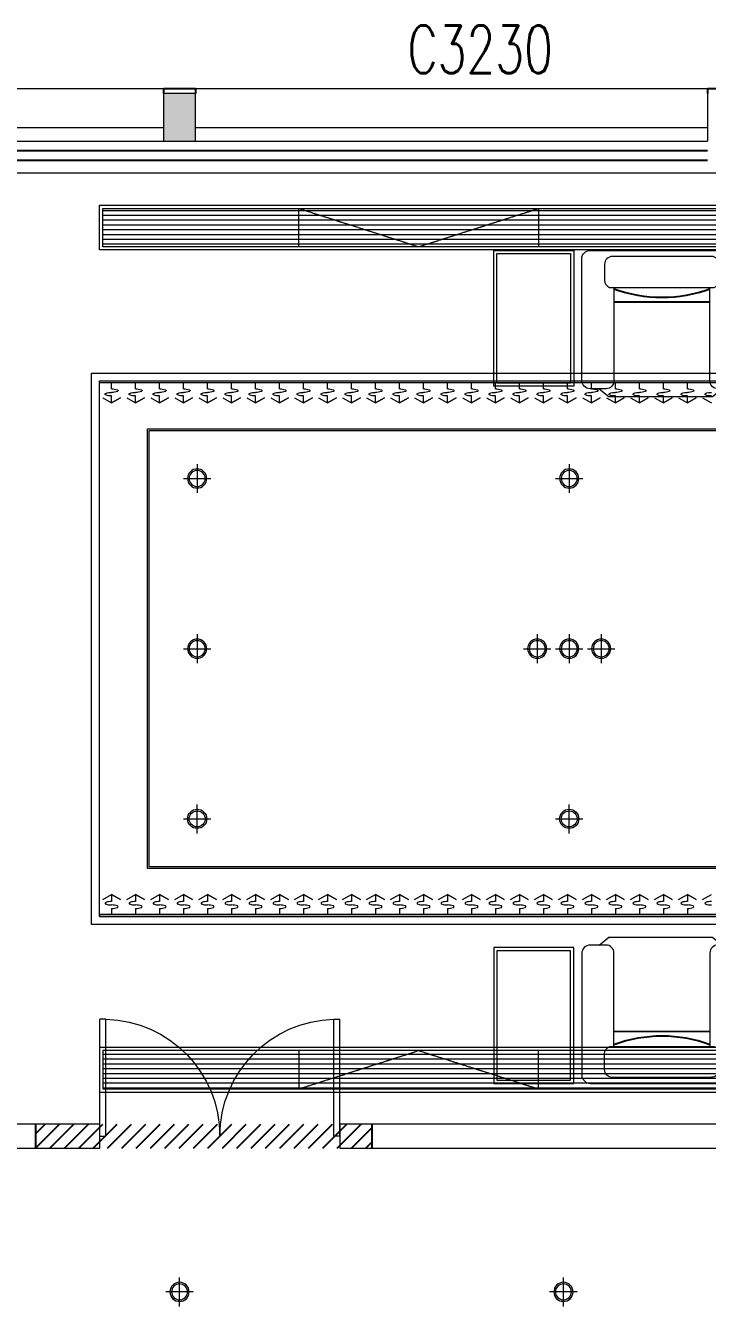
# Model space of a CAD drawing. Header units: millimetres. Extents: x 33621 to 401573, y -91663 to 133135.
# Drawn here: x 91734 to 95997, y -50301 to -42287 of the extents above; entities that cross this region are included whole.
import ezdxf

# ---------------------------------------------------------------- set-up
doc = ezdxf.new("R2010")
doc.units = ezdxf.units.MM
doc.header["$LTSCALE"] = 10
for name, pattern in [('DASH', [0.35, 0.25, -0.1]), ('DASHDOT2', [0.5, 0.25, -0.125, 0, -0.125]), ('DOTE', [2.42, 2, -0.2, 0.02, -0.2])]:
    doc.linetypes.add(name, pattern=pattern)
doc.layers.get('0').update_dxf_attribs({"color": 253})
for name, color, linetype in [('3', 253, 'Continuous'), ('FF-FURN', 253, 'Continuous'), ('HATCH【填充】', 253, 'Continuous'), ('SURFACE', 253, 'Continuous'), ('WINDOW_TEXT', 253, 'Continuous')]:
    doc.layers.add(name, color=color, linetype=linetype)
for name, color, linetype, lineweight in [('FF-FURN【成品家私】', 253, 'Continuous', 0), ('PUB_HATCH', 253, 'Continuous', 0), ('RC-FCU【空调设备】', 253, 'Continuous', 0), ('RC-FIN【天花轮廓线】', 253, 'Continuous', 0), ('RC-LIGHT【天花灯具】', 253, 'Continuous', 0), ('RC-LIGHT【灯带】', 253, 'DASHDOT2', 0), ('RC-STR【天花细线】', 253, 'Continuous', 0), ('WALL', 253, 'Continuous', 0), ('Wall【墙体】', 253, 'Continuous', 0), ('WINDOW', 253, 'Continuous', 0)]:
    doc.layers.add(name, color=color, linetype=linetype, lineweight=lineweight)
doc.styles.add('_TCH_WINDOW', font='SIMPLEX', dxfattribs={"bigfont": 'GBCBIG'})
doc.styles.add('XZC', font='SIMPLEX.SHX', dxfattribs={"width": 0.7, "bigfont": 'hztxt.shx'})
doc.linetypes.add('LED_LINE', pattern='A,12.7,-5.08,["LED",XZC,S=2.54,R=0,X=-2.54,Y=-1.27],-6.35', length=24.13)
pattern_1 = [(360, (-5833317.93, -1241372.92), (7e-15, 30), [])]

# ---------------------------------------------------------------- blocks, each defined once
blk = doc.blocks.new('$WINLIB2D$00000004')
for p, q in [((-0.5, 0.5), (0.5, 0.5)), ((-0.5, 0.5), (-0.5, -0.5)), ((0.5, -0.5), (0.5, 0.5)), ((-0.5, 0.2406), (0.5, 0.2406)), ((-0.5, -0.5), (0.5, -0.5))]:
    blk.add_line(p, q)
blk = doc.blocks.new('$DorLib2D$00000002')
for p, q in [((-0.5, 0), (-0.5, 0.4875)), ((-0.475, 0.4875), (-0.5, 0.4875)), ((-0.475, 0), (-0.475, 0.4875)), ((0.475, 0), (0.475, 0.4875)), ((0.475, 0.4875), (0.5, 0.4875)), ((0.5, 0), (0.5, 0.4875)), ((-0.5, 0), (-0.475, 0)), ((0.5, 0), (0.475, 0))]:
    blk.add_line(p, q)
at = {"lineweight": 13}
for centre, start, end in [((-0.4875, 0), 0, 88.5307), ((0.4875, 0), 91.4693, 180)]:
    blk.add_arc(centre, 0.4875, start, end, dxfattribs=at)
blk = doc.blocks.new('做成ACAD TuKuai0038')
at = {"linetype": 'Continuous'}
for points in [[(23.7, 302.6), (416.4, 559, 0.414214), (428, 614.4), (384.3, 681.3, 0.401507), (325.3, 693), (-186.5, 358.8, 0.379737), (-197, 301.7), (197, -301.7, 0.414214), (252.4, -313.3), (766.8, 22.5, 0.414214), (778.4, 77.9), (734.6, 144.9, 0.414214), (679.3, 156.5), (286.9, -99.8)], [(-99, 278.9), (-32.9, 322.1, -0.307682), (11.4, 321.3), (298.9, -118.2, -0.311698), (282, -159.7), (215.9, -202.9, -0.41398), (161.3, -191.4), (-110.4, 224.3, -0.414214), (-99, 278.9, -1.849117)]]:
    blk.add_lwpolyline(points, format="xyb", dxfattribs=at)
blk.add_lwpolyline([(409.5, 642.7), (468.1, 624.4), (752.9, 188.3), (746.1, 127.3)], dxfattribs=at)
at = {"layer": 'FF-FURN', "color": 57, "linetype": 'Continuous'}
blk.add_line((348.8, -59.3), (85.8, 343.1), dxfattribs=at)
blk.add_arc((-383.7, -250.9), 695.4, 12.94173, 53.39279, dxfattribs=at)
blk = doc.blocks.new('*U288')
for p, q in [((0, -12), (0, 0)), ((0, 0), (10500, 0)), ((10500, -12), (0, -12)), ((75, -49.3), (75, -12)), ((225, -49.3), (225, -12)), ((375, -49.3), (375, -12)), ((525, -49.3), (525, -12)), ((675, -49.3), (675, -12)), ((825, -49.3), (825, -12)), ((975, -49.3), (975, -12)), ((1125, -49.3), (1125, -12)), ((1275, -49.3), (1275, -12)), ((1425, -49.3), (1425, -12)), ((1575, -49.3), (1575, -12)), ((1725, -49.3), (1725, -12)), ((1875, -49.3), (1875, -12)), ((2025, -49.3), (2025, -12)), ((2175, -49.3), (2175, -12)), ((2325, -49.3), (2325, -12)), ((2475, -49.3), (2475, -12)), ((2625, -49.3), (2625, -12)), ((2775, -49.3), (2775, -12)), ((2925, -49.3), (2925, -12)), ((3075, -49.3), (3075, -12)), ((3225, -49.3), (3225, -12)), ((3375, -49.3), (3375, -12)), ((3525, -49.3), (3525, -12)), ((3675, -49.3), (3675, -12)), ((19.6, -104.5), (75, -136.2)), ((75, -136.2), (75, -93.2)), ((130.4, -104.5), (75, -136.2)), ((75, -136.2), (130.4, -104.5)), ((169.6, -104.5), (225, -136.2)), ((225, -136.2), (225, -93.2)), ((280.4, -104.5), (225, -136.2)), ((225, -136.2), (280.4, -104.5)), ((319.6, -104.5), (375, -136.2)), ((375, -136.2), (375, -93.2)), ((430.4, -104.5), (375, -136.2)), ((375, -136.2), (430.4, -104.5)), ((469.6, -104.5), (525, -136.2)), ((525, -136.2), (525, -93.2)), ((580.4, -104.5), (525, -136.2)), ((525, -136.2), (580.4, -104.5)), ((619.6, -104.5), (675, -136.2)), ((675, -136.2), (675, -93.2)), ((730.4, -104.5), (675, -136.2)), ((675, -136.2), (730.4, -104.5)), ((769.6, -104.5), (825, -136.2)), ((825, -136.2), (825, -93.2)), ((880.4, -104.5), (825, -136.2)), ((825, -136.2), (880.4, -104.5)), ((919.6, -104.5), (975, -136.2)), ((975, -136.2), (975, -93.2)), ((1030.4, -104.5), (975, -136.2)), ((975, -136.2), (1030.4, -104.5)), ((1069.6, -104.5), (1125, -136.2)), ((1125, -136.2), (1125, -93.2)), ((1180.4, -104.5), (1125, -136.2)), ((1125, -136.2), (1180.4, -104.5)), ((1219.6, -104.5), (1275, -136.2)), ((1275, -136.2), (1275, -93.2)), ((1330.4, -104.5), (1275, -136.2)), ((1275, -136.2), (1330.4, -104.5)), ((1369.6, -104.5), (1425, -136.2)), ((1425, -136.2), (1425, -93.2)), ((1480.4, -104.5), (1425, -136.2)), ((1425, -136.2), (1480.4, -104.5)), ((1519.6, -104.5), (1575, -136.2)), ((1575, -136.2), (1575, -93.2)), ((1630.4, -104.5), (1575, -136.2)), ((1575, -136.2), (1630.4, -104.5)), ((1669.6, -104.5), (1725, -136.2)), ((1725, -136.2), (1725, -93.2)), ((1780.4, -104.5), (1725, -136.2)), ((1725, -136.2), (1780.4, -104.5)), ((1819.6, -104.5), (1875, -136.2)), ((1875, -136.2), (1875, -93.2)), ((1930.4, -104.5), (1875, -136.2)), ((1875, -136.2), (1930.4, -104.5)), ((1969.6, -104.5), (2025, -136.2)), ((2025, -136.2), (2025, -93.2)), ((2080.4, -104.5), (2025, -136.2)), ((2025, -136.2), (2080.4, -104.5)), ((2119.6, -104.5), (2175, -136.2)), ((2175, -136.2), (2175, -93.2)), ((2230.4, -104.5), (2175, -136.2)), ((2175, -136.2), (2230.4, -104.5)), ((2269.6, -104.5), (2325, -136.2)), ((2325, -136.2), (2325, -93.2)), ((2380.4, -104.5), (2325, -136.2)), ((2325, -136.2), (2380.4, -104.5)), ((2419.6, -104.5), (2475, -136.2)), ((2475, -136.2), (2475, -93.2)), ((2530.4, -104.5), (2475, -136.2)), ((2475, -136.2), (2530.4, -104.5)), ((2569.6, -104.5), (2625, -136.2)), ((2625, -136.2), (2625, -93.2)), ((2680.4, -104.5), (2625, -136.2)), ((2625, -136.2), (2680.4, -104.5)), ((2719.6, -104.5), (2775, -136.2)), ((2775, -136.2), (2775, -93.2)), ((2830.4, -104.5), (2775, -136.2)), ((2775, -136.2), (2830.4, -104.5)), ((2869.6, -104.5), (2925, -136.2)), ((2925, -136.2), (2925, -93.2)), ((2980.4, -104.5), (2925, -136.2)), ((2925, -136.2), (2980.4, -104.5)), ((3019.6, -104.5), (3075, -136.2)), ((3075, -136.2), (3075, -93.2)), ((3130.4, -104.5), (3075, -136.2)), ((3075, -136.2), (3130.4, -104.5)), ((3169.6, -104.5), (3225, -136.2)), ((3225, -136.2), (3225, -93.2)), ((3280.4, -104.5), (3225, -136.2)), ((3225, -136.2), (3280.4, -104.5)), ((3319.6, -104.5), (3375, -136.2)), ((3375, -136.2), (3375, -93.2)), ((3430.4, -104.5), (3375, -136.2)), ((3375, -136.2), (3430.4, -104.5)), ((3469.6, -104.5), (3525, -136.2)), ((3525, -136.2), (3525, -93.2)), ((3580.4, -104.5), (3525, -136.2)), ((3525, -136.2), (3580.4, -104.5)), ((3619.6, -104.5), (3675, -136.2)), ((3675, -136.2), (3675, -93.2)), ((3730.4, -104.5), (3675, -136.2)), ((3675, -136.2), (3730.4, -104.5)), ((3769.6, -104.5), (3825, -136.2))]:
    blk.add_line(p, q)
at = {"extrusion": (0, 0, -1)}
for centre, major_axis, start_param, end_param in [((40, -82.2), (3.69, -3.69), 1.137309, 3.57508), ((72.5, -170.8), (-70.4, -70.4), 2.004284, 2.381239), ((77.5, -148.9), (-70.4, -70.4), 2.33115, 2.708105), ((77.5, 28.3), (70.4, -70.4), 0.433488, 0.810442), ((110, -60.3), (3.69, -3.69), 4.278901, 6.716673), ((190, -82.2), (3.69, -3.69), 1.137309, 3.57508), ((222.5, -170.8), (-70.4, -70.4), 2.004284, 2.381239), ((227.5, -148.9), (-70.4, -70.4), 2.33115, 2.708105), ((227.5, 28.3), (70.4, -70.4), 0.433488, 0.810442), ((260, -60.3), (3.69, -3.69), 4.278901, 6.716673), ((340, -82.2), (3.69, -3.69), 1.137309, 3.57508), ((372.5, -170.8), (-70.4, -70.4), 2.004284, 2.381239), ((377.5, -148.9), (-70.4, -70.4), 2.33115, 2.708105), ((377.5, 28.3), (70.4, -70.4), 0.433488, 0.810442), ((410, -60.3), (3.69, -3.69), 4.278901, 6.716673), ((490, -82.2), (3.69, -3.69), 1.137309, 3.57508), ((522.5, -170.8), (-70.4, -70.4), 2.004284, 2.381239), ((527.5, -148.9), (-70.4, -70.4), 2.33115, 2.708105), ((527.5, 28.3), (70.4, -70.4), 0.433488, 0.810442), ((560, -60.3), (3.69, -3.69), 4.278901, 6.716673), ((640, -82.2), (3.69, -3.69), 1.137309, 3.57508), ((672.5, -170.8), (-70.4, -70.4), 2.004284, 2.381239), ((677.5, -148.9), (-70.4, -70.4), 2.33115, 2.708105), ((677.5, 28.3), (70.4, -70.4), 0.433488, 0.810442), ((710, -60.3), (3.69, -3.69), 4.278901, 6.716673), ((790, -82.2), (3.69, -3.69), 1.137309, 3.57508), ((822.5, -170.8), (-70.4, -70.4), 2.004284, 2.381239), ((827.5, -148.9), (-70.4, -70.4), 2.33115, 2.708105), ((827.5, 28.3), (70.4, -70.4), 0.433488, 0.810442), ((860, -60.3), (3.69, -3.69), 4.278901, 6.716673), ((940, -82.2), (3.69, -3.69), 1.137309, 3.57508), ((972.5, -170.8), (-70.4, -70.4), 2.004284, 2.381239), ((977.5, -148.9), (-70.4, -70.4), 2.33115, 2.708105), ((977.5, 28.3), (70.4, -70.4), 0.433488, 0.810442), ((1010, -60.3), (3.69, -3.69), 4.278901, 6.716673), ((1090, -82.2), (3.69, -3.69), 1.137309, 3.57508), ((1122.5, -170.8), (-70.4, -70.4), 2.004284, 2.381239), ((1127.5, -148.9), (-70.4, -70.4), 2.33115, 2.708105), ((1127.5, 28.3), (70.4, -70.4), 0.433488, 0.810442), ((1160, -60.3), (3.69, -3.69), 4.278901, 6.716673), ((1240, -82.2), (3.69, -3.69), 1.137309, 3.57508), ((1272.5, -170.8), (-70.4, -70.4), 2.004284, 2.381239), ((1277.5, -148.9), (-70.4, -70.4), 2.33115, 2.708105), ((1277.5, 28.3), (70.4, -70.4), 0.433488, 0.810442), ((1310, -60.3), (3.69, -3.69), 4.278901, 6.716673), ((1390, -82.2), (3.69, -3.69), 1.137309, 3.57508), ((1422.5, -170.8), (-70.4, -70.4), 2.004284, 2.381239), ((1427.5, -148.9), (-70.4, -70.4), 2.33115, 2.708105), ((1427.5, 28.3), (70.4, -70.4), 0.433488, 0.810442), ((1460, -60.3), (3.69, -3.69), 4.278901, 6.716673), ((1540, -82.2), (3.69, -3.69), 1.137309, 3.57508), ((1572.5, -170.8), (-70.4, -70.4), 2.004284, 2.381239), ((1577.5, -148.9), (-70.4, -70.4), 2.33115, 2.708105), ((1577.5, 28.3), (70.4, -70.4), 0.433488, 0.810442), ((1610, -60.3), (3.69, -3.69), 4.278901, 6.716673), ((1690, -82.2), (3.69, -3.69), 1.137309, 3.57508), ((1722.5, -170.8), (-70.4, -70.4), 2.004284, 2.381239), ((1727.5, -148.9), (-70.4, -70.4), 2.33115, 2.708105), ((1727.5, 28.3), (70.4, -70.4), 0.433488, 0.810442), ((1760, -60.3), (3.69, -3.69), 4.278901, 6.716673), ((1840, -82.2), (3.69, -3.69), 1.137309, 3.57508), ((1872.5, -170.8), (-70.4, -70.4), 2.004284, 2.381239), ((1877.5, -148.9), (-70.4, -70.4), 2.33115, 2.708105), ((1877.5, 28.3), (70.4, -70.4), 0.433488, 0.810442), ((1910, -60.3), (3.69, -3.69), 4.278901, 6.716673), ((1990, -82.2), (3.69, -3.69), 1.137309, 3.57508), ((2022.5, -170.8), (-70.4, -70.4), 2.004284, 2.381239), ((2027.5, -148.9), (-70.4, -70.4), 2.33115, 2.708105), ((2027.5, 28.3), (70.4, -70.4), 0.433488, 0.810442), ((2060, -60.3), (3.69, -3.69), 4.278901, 6.716673), ((2140, -82.2), (3.69, -3.69), 1.137309, 3.57508), ((2172.5, -170.8), (-70.4, -70.4), 2.004284, 2.381239), ((2177.5, -148.9), (-70.4, -70.4), 2.33115, 2.708105), ((2177.5, 28.3), (70.4, -70.4), 0.433488, 0.810442), ((2210, -60.3), (3.69, -3.69), 4.278901, 6.716673), ((2290, -82.2), (3.69, -3.69), 1.137309, 3.57508), ((2322.5, -170.8), (-70.4, -70.4), 2.004284, 2.381239), ((2327.5, -148.9), (-70.4, -70.4), 2.33115, 2.708105), ((2327.5, 28.3), (70.4, -70.4), 0.433488, 0.810442), ((2360, -60.3), (3.69, -3.69), 4.278901, 6.716673), ((2440, -82.2), (3.69, -3.69), 1.137309, 3.57508), ((2472.5, -170.8), (-70.4, -70.4), 2.004284, 2.381239), ((2477.5, -148.9), (-70.4, -70.4), 2.33115, 2.708105), ((2477.5, 28.3), (70.4, -70.4), 0.433488, 0.810442), ((2510, -60.3), (3.69, -3.69), 4.278901, 6.716673), ((2590, -82.2), (3.69, -3.69), 1.137309, 3.57508), ((2622.5, -170.8), (-70.4, -70.4), 2.004284, 2.381239), ((2627.5, -148.9), (-70.4, -70.4), 2.33115, 2.708105), ((2627.5, 28.3), (70.4, -70.4), 0.433488, 0.810442), ((2660, -60.3), (3.69, -3.69), 4.278901, 6.716673), ((2740, -82.2), (3.69, -3.69), 1.137309, 3.57508), ((2772.5, -170.8), (-70.4, -70.4), 2.004284, 2.381239), ((2777.5, -148.9), (-70.4, -70.4), 2.33115, 2.708105), ((2777.5, 28.3), (70.4, -70.4), 0.433488, 0.810442), ((2810, -60.3), (3.69, -3.69), 4.278901, 6.716673), ((2890, -82.2), (3.69, -3.69), 1.137309, 3.57508), ((2922.5, -170.8), (-70.4, -70.4), 2.004284, 2.381239), ((2927.5, -148.9), (-70.4, -70.4), 2.33115, 2.708105), ((2927.5, 28.3), (70.4, -70.4), 0.433488, 0.810442), ((2960, -60.3), (3.69, -3.69), 4.278901, 6.716673), ((3040, -82.2), (3.69, -3.69), 1.137309, 3.57508), ((3072.5, -170.8), (-70.4, -70.4), 2.004284, 2.381239), ((3077.5, -148.9), (-70.4, -70.4), 2.33115, 2.708105), ((3077.5, 28.3), (70.4, -70.4), 0.433488, 0.810442), ((3110, -60.3), (3.69, -3.69), 4.278901, 6.716673), ((3190, -82.2), (3.69, -3.69), 1.137309, 3.57508), ((3222.5, -170.8), (-70.4, -70.4), 2.004284, 2.381239), ((3227.5, -148.9), (-70.4, -70.4), 2.33115, 2.708105), ((3227.5, 28.3), (70.4, -70.4), 0.433488, 0.810442), ((3260, -60.3), (3.69, -3.69), 4.278901, 6.716673), ((3340, -82.2), (3.69, -3.69), 1.137309, 3.57508), ((3372.5, -170.8), (-70.4, -70.4), 2.004284, 2.381239), ((3377.5, -148.9), (-70.4, -70.4), 2.33115, 2.708105), ((3377.5, 28.3), (70.4, -70.4), 0.433488, 0.810442), ((3410, -60.3), (3.69, -3.69), 4.278901, 6.716673), ((3490, -82.2), (3.69, -3.69), 1.137309, 3.57508), ((3522.5, -170.8), (-70.4, -70.4), 2.004284, 2.381239), ((3527.5, -148.9), (-70.4, -70.4), 2.33115, 2.708105), ((3527.5, 28.3), (70.4, -70.4), 0.433488, 0.810442), ((3560, -60.3), (3.69, -3.69), 4.278901, 6.716673), ((3640, -82.2), (3.69, -3.69), 1.137309, 3.57508), ((3672.5, -170.8), (-70.4, -70.4), 2.004284, 2.381239), ((3677.5, -148.9), (-70.4, -70.4), 2.33115, 2.708105), ((3677.5, 28.3), (70.4, -70.4), 0.433488, 0.810442), ((3710, -60.3), (3.69, -3.69), 4.278901, 6.716673), ((3790, -82.2), (3.69, -3.69), 1.137309, 3.57508), ((3822.5, -170.8), (-70.4, -70.4), 2.004284, 2.381239), ((72.5, 6.4), (70.4, -70.4), 0.760354, 1.137309), ((222.5, 6.4), (70.4, -70.4), 0.760354, 1.137309), ((372.5, 6.4), (70.4, -70.4), 0.760354, 1.137309), ((522.5, 6.4), (70.4, -70.4), 0.760354, 1.137309), ((672.5, 6.4), (70.4, -70.4), 0.760354, 1.137309), ((822.5, 6.4), (70.4, -70.4), 0.760354, 1.137309), ((972.5, 6.4), (70.4, -70.4), 0.760354, 1.137309), ((1122.5, 6.4), (70.4, -70.4), 0.760354, 1.137309), ((1272.5, 6.4), (70.4, -70.4), 0.760354, 1.137309), ((1422.5, 6.4), (70.4, -70.4), 0.760354, 1.137309), ((1572.5, 6.4), (70.4, -70.4), 0.760354, 1.137309), ((1722.5, 6.4), (70.4, -70.4), 0.760354, 1.137309), ((1872.5, 6.4), (70.4, -70.4), 0.760354, 1.137309), ((2022.5, 6.4), (70.4, -70.4), 0.760354, 1.137309), ((2172.5, 6.4), (70.4, -70.4), 0.760354, 1.137309), ((2322.5, 6.4), (70.4, -70.4), 0.760354, 1.137309), ((2472.5, 6.4), (70.4, -70.4), 0.760354, 1.137309), ((2622.5, 6.4), (70.4, -70.4), 0.760354, 1.137309), ((2772.5, 6.4), (70.4, -70.4), 0.760354, 1.137309), ((2922.5, 6.4), (70.4, -70.4), 0.760354, 1.137309), ((3072.5, 6.4), (70.4, -70.4), 0.760354, 1.137309), ((3222.5, 6.4), (70.4, -70.4), 0.760354, 1.137309), ((3372.5, 6.4), (70.4, -70.4), 0.760354, 1.137309), ((3522.5, 6.4), (70.4, -70.4), 0.760354, 1.137309), ((3672.5, 6.4), (70.4, -70.4), 0.760354, 1.137309), ((3822.5, 6.4), (70.4, -70.4), 0.760354, 1.137309)]:
    blk.add_ellipse(centre, major_axis=major_axis, ratio=1, start_param=start_param, end_param=end_param, dxfattribs=at)
blk = doc.blocks.new('圆形筒灯')
at = {"color": 251, "linetype": 'DOTE', "ltscale": 43.504693}
blk.add_line((0, 90.6), (0, -90.6), dxfattribs=at)
at = {"color": 251, "linetype": 'DOTE', "ltscale": 41.297046}
blk.add_line((86, 0), (-86, 0), dxfattribs=at)
blk.add_ellipse((0, 0), major_axis=(-42.4, 42.4), ratio=1, start_param=2.355868237233172, end_param=8.639053544412757)
at = {"color": 251}
blk.add_ellipse((0, 0), major_axis=(35.4, 35.4), ratio=1, start_param=5.49871431692557, end_param=11.78189962410516, dxfattribs=at)
blk = doc.blocks.new('*U287')
for p, q in [((0, -12), (0, 0)), ((0, 0), (10500, 0)), ((10500, -12), (0, -12)), ((75, -49.3), (75, -12)), ((225, -49.3), (225, -12)), ((375, -49.3), (375, -12)), ((525, -49.3), (525, -12)), ((675, -49.3), (675, -12)), ((825, -49.3), (825, -12)), ((975, -49.3), (975, -12)), ((1125, -49.3), (1125, -12)), ((1275, -49.3), (1275, -12)), ((1425, -49.3), (1425, -12)), ((1575, -49.3), (1575, -12)), ((1725, -49.3), (1725, -12)), ((1875, -49.3), (1875, -12)), ((2025, -49.3), (2025, -12)), ((2175, -49.3), (2175, -12)), ((2325, -49.3), (2325, -12)), ((2475, -49.3), (2475, -12)), ((2625, -49.3), (2625, -12)), ((2775, -49.3), (2775, -12)), ((2925, -49.3), (2925, -12)), ((3075, -49.3), (3075, -12)), ((3225, -49.3), (3225, -12)), ((3375, -49.3), (3375, -12)), ((3525, -49.3), (3525, -12)), ((3675, -49.3), (3675, -12)), ((19.6, -104.5), (75, -136.2)), ((75, -136.2), (75, -93.2)), ((130.4, -104.5), (75, -136.2)), ((75, -136.2), (130.4, -104.5)), ((169.6, -104.5), (225, -136.2)), ((225, -136.2), (225, -93.2)), ((280.4, -104.5), (225, -136.2)), ((225, -136.2), (280.4, -104.5)), ((319.6, -104.5), (375, -136.2)), ((375, -136.2), (375, -93.2)), ((430.4, -104.5), (375, -136.2)), ((375, -136.2), (430.4, -104.5)), ((469.6, -104.5), (525, -136.2)), ((525, -136.2), (525, -93.2)), ((580.4, -104.5), (525, -136.2)), ((525, -136.2), (580.4, -104.5)), ((619.6, -104.5), (675, -136.2)), ((675, -136.2), (675, -93.2)), ((730.4, -104.5), (675, -136.2)), ((675, -136.2), (730.4, -104.5)), ((769.6, -104.5), (825, -136.2)), ((825, -136.2), (825, -93.2)), ((880.4, -104.5), (825, -136.2)), ((825, -136.2), (880.4, -104.5)), ((919.6, -104.5), (975, -136.2)), ((975, -136.2), (975, -93.2)), ((1030.4, -104.5), (975, -136.2)), ((975, -136.2), (1030.4, -104.5)), ((1069.6, -104.5), (1125, -136.2)), ((1125, -136.2), (1125, -93.2)), ((1180.4, -104.5), (1125, -136.2)), ((1125, -136.2), (1180.4, -104.5)), ((1219.6, -104.5), (1275, -136.2)), ((1275, -136.2), (1275, -93.2)), ((1330.4, -104.5), (1275, -136.2)), ((1275, -136.2), (1330.4, -104.5)), ((1369.6, -104.5), (1425, -136.2)), ((1425, -136.2), (1425, -93.2)), ((1480.4, -104.5), (1425, -136.2)), ((1425, -136.2), (1480.4, -104.5)), ((1519.6, -104.5), (1575, -136.2)), ((1575, -136.2), (1575, -93.2)), ((1630.4, -104.5), (1575, -136.2)), ((1575, -136.2), (1630.4, -104.5)), ((1669.6, -104.5), (1725, -136.2)), ((1725, -136.2), (1725, -93.2)), ((1780.4, -104.5), (1725, -136.2)), ((1725, -136.2), (1780.4, -104.5)), ((1819.6, -104.5), (1875, -136.2)), ((1875, -136.2), (1875, -93.2)), ((1930.4, -104.5), (1875, -136.2)), ((1875, -136.2), (1930.4, -104.5)), ((1969.6, -104.5), (2025, -136.2)), ((2025, -136.2), (2025, -93.2)), ((2080.4, -104.5), (2025, -136.2)), ((2025, -136.2), (2080.4, -104.5)), ((2119.6, -104.5), (2175, -136.2)), ((2175, -136.2), (2175, -93.2)), ((2230.4, -104.5), (2175, -136.2)), ((2175, -136.2), (2230.4, -104.5)), ((2269.6, -104.5), (2325, -136.2)), ((2325, -136.2), (2325, -93.2)), ((2380.4, -104.5), (2325, -136.2)), ((2325, -136.2), (2380.4, -104.5)), ((2419.6, -104.5), (2475, -136.2)), ((2475, -136.2), (2475, -93.2)), ((2530.4, -104.5), (2475, -136.2)), ((2475, -136.2), (2530.4, -104.5)), ((2569.6, -104.5), (2625, -136.2)), ((2625, -136.2), (2625, -93.2)), ((2680.4, -104.5), (2625, -136.2)), ((2625, -136.2), (2680.4, -104.5)), ((2719.6, -104.5), (2775, -136.2)), ((2775, -136.2), (2775, -93.2)), ((2830.4, -104.5), (2775, -136.2)), ((2775, -136.2), (2830.4, -104.5)), ((2869.6, -104.5), (2925, -136.2)), ((2925, -136.2), (2925, -93.2)), ((2980.4, -104.5), (2925, -136.2)), ((2925, -136.2), (2980.4, -104.5)), ((3019.6, -104.5), (3075, -136.2)), ((3075, -136.2), (3075, -93.2)), ((3130.4, -104.5), (3075, -136.2)), ((3075, -136.2), (3130.4, -104.5)), ((3169.6, -104.5), (3225, -136.2)), ((3225, -136.2), (3225, -93.2)), ((3280.4, -104.5), (3225, -136.2)), ((3225, -136.2), (3280.4, -104.5)), ((3319.6, -104.5), (3375, -136.2)), ((3375, -136.2), (3375, -93.2)), ((3430.4, -104.5), (3375, -136.2)), ((3375, -136.2), (3430.4, -104.5)), ((3469.6, -104.5), (3525, -136.2)), ((3525, -136.2), (3525, -93.2)), ((3580.4, -104.5), (3525, -136.2)), ((3525, -136.2), (3580.4, -104.5)), ((3619.6, -104.5), (3675, -136.2)), ((3675, -136.2), (3675, -93.2)), ((3730.4, -104.5), (3675, -136.2)), ((3675, -136.2), (3730.4, -104.5)), ((3769.6, -104.5), (3825, -136.2))]:
    blk.add_line(p, q)
at = {"extrusion": (0, 0, -1)}
for centre, major_axis, start_param, end_param in [((40, -82.2), (3.69, -3.69), 1.137309, 3.57508), ((72.5, -170.8), (-70.4, -70.4), 2.004284, 2.381239), ((77.5, -148.9), (-70.4, -70.4), 2.33115, 2.708105), ((77.5, 28.3), (70.4, -70.4), 0.433488, 0.810442), ((110, -60.3), (3.69, -3.69), 4.278901, 6.716673), ((190, -82.2), (3.69, -3.69), 1.137309, 3.57508), ((222.5, -170.8), (-70.4, -70.4), 2.004284, 2.381239), ((227.5, -148.9), (-70.4, -70.4), 2.33115, 2.708105), ((227.5, 28.3), (70.4, -70.4), 0.433488, 0.810442), ((260, -60.3), (3.69, -3.69), 4.278901, 6.716673), ((340, -82.2), (3.69, -3.69), 1.137309, 3.57508), ((372.5, -170.8), (-70.4, -70.4), 2.004284, 2.381239), ((377.5, -148.9), (-70.4, -70.4), 2.33115, 2.708105), ((377.5, 28.3), (70.4, -70.4), 0.433488, 0.810442), ((410, -60.3), (3.69, -3.69), 4.278901, 6.716673), ((490, -82.2), (3.69, -3.69), 1.137309, 3.57508), ((522.5, -170.8), (-70.4, -70.4), 2.004284, 2.381239), ((527.5, -148.9), (-70.4, -70.4), 2.33115, 2.708105), ((527.5, 28.3), (70.4, -70.4), 0.433488, 0.810442), ((560, -60.3), (3.69, -3.69), 4.278901, 6.716673), ((640, -82.2), (3.69, -3.69), 1.137309, 3.57508), ((672.5, -170.8), (-70.4, -70.4), 2.004284, 2.381239), ((677.5, -148.9), (-70.4, -70.4), 2.33115, 2.708105), ((677.5, 28.3), (70.4, -70.4), 0.433488, 0.810442), ((710, -60.3), (3.69, -3.69), 4.278901, 6.716673), ((790, -82.2), (3.69, -3.69), 1.137309, 3.57508), ((822.5, -170.8), (-70.4, -70.4), 2.004284, 2.381239), ((827.5, -148.9), (-70.4, -70.4), 2.33115, 2.708105), ((827.5, 28.3), (70.4, -70.4), 0.433488, 0.810442), ((860, -60.3), (3.69, -3.69), 4.278901, 6.716673), ((940, -82.2), (3.69, -3.69), 1.137309, 3.57508), ((972.5, -170.8), (-70.4, -70.4), 2.004284, 2.381239), ((977.5, -148.9), (-70.4, -70.4), 2.33115, 2.708105), ((977.5, 28.3), (70.4, -70.4), 0.433488, 0.810442), ((1010, -60.3), (3.69, -3.69), 4.278901, 6.716673), ((1090, -82.2), (3.69, -3.69), 1.137309, 3.57508), ((1122.5, -170.8), (-70.4, -70.4), 2.004284, 2.381239), ((1127.5, -148.9), (-70.4, -70.4), 2.33115, 2.708105), ((1127.5, 28.3), (70.4, -70.4), 0.433488, 0.810442), ((1160, -60.3), (3.69, -3.69), 4.278901, 6.716673), ((1240, -82.2), (3.69, -3.69), 1.137309, 3.57508), ((1272.5, -170.8), (-70.4, -70.4), 2.004284, 2.381239), ((1277.5, -148.9), (-70.4, -70.4), 2.33115, 2.708105), ((1277.5, 28.3), (70.4, -70.4), 0.433488, 0.810442), ((1310, -60.3), (3.69, -3.69), 4.278901, 6.716673), ((1390, -82.2), (3.69, -3.69), 1.137309, 3.57508), ((1422.5, -170.8), (-70.4, -70.4), 2.004284, 2.381239), ((1427.5, -148.9), (-70.4, -70.4), 2.33115, 2.708105), ((1427.5, 28.3), (70.4, -70.4), 0.433488, 0.810442), ((1460, -60.3), (3.69, -3.69), 4.278901, 6.716673), ((1540, -82.2), (3.69, -3.69), 1.137309, 3.57508), ((1572.5, -170.8), (-70.4, -70.4), 2.004284, 2.381239), ((1577.5, -148.9), (-70.4, -70.4), 2.33115, 2.708105), ((1577.5, 28.3), (70.4, -70.4), 0.433488, 0.810442), ((1610, -60.3), (3.69, -3.69), 4.278901, 6.716673), ((1690, -82.2), (3.69, -3.69), 1.137309, 3.57508), ((1722.5, -170.8), (-70.4, -70.4), 2.004284, 2.381239), ((1727.5, -148.9), (-70.4, -70.4), 2.33115, 2.708105), ((1727.5, 28.3), (70.4, -70.4), 0.433488, 0.810442), ((1760, -60.3), (3.69, -3.69), 4.278901, 6.716673), ((1840, -82.2), (3.69, -3.69), 1.137309, 3.57508), ((1872.5, -170.8), (-70.4, -70.4), 2.004284, 2.381239), ((1877.5, -148.9), (-70.4, -70.4), 2.33115, 2.708105), ((1877.5, 28.3), (70.4, -70.4), 0.433488, 0.810442), ((1910, -60.3), (3.69, -3.69), 4.278901, 6.716673), ((1990, -82.2), (3.69, -3.69), 1.137309, 3.57508), ((2022.5, -170.8), (-70.4, -70.4), 2.004284, 2.381239), ((2027.5, -148.9), (-70.4, -70.4), 2.33115, 2.708105), ((2027.5, 28.3), (70.4, -70.4), 0.433488, 0.810442), ((2060, -60.3), (3.69, -3.69), 4.278901, 6.716673), ((2140, -82.2), (3.69, -3.69), 1.137309, 3.57508), ((2172.5, -170.8), (-70.4, -70.4), 2.004284, 2.381239), ((2177.5, -148.9), (-70.4, -70.4), 2.33115, 2.708105), ((2177.5, 28.3), (70.4, -70.4), 0.433488, 0.810442), ((2210, -60.3), (3.69, -3.69), 4.278901, 6.716673), ((2290, -82.2), (3.69, -3.69), 1.137309, 3.57508), ((2322.5, -170.8), (-70.4, -70.4), 2.004284, 2.381239), ((2327.5, -148.9), (-70.4, -70.4), 2.33115, 2.708105), ((2327.5, 28.3), (70.4, -70.4), 0.433488, 0.810442), ((2360, -60.3), (3.69, -3.69), 4.278901, 6.716673), ((2440, -82.2), (3.69, -3.69), 1.137309, 3.57508), ((2472.5, -170.8), (-70.4, -70.4), 2.004284, 2.381239), ((2477.5, -148.9), (-70.4, -70.4), 2.33115, 2.708105), ((2477.5, 28.3), (70.4, -70.4), 0.433488, 0.810442), ((2510, -60.3), (3.69, -3.69), 4.278901, 6.716673), ((2590, -82.2), (3.69, -3.69), 1.137309, 3.57508), ((2622.5, -170.8), (-70.4, -70.4), 2.004284, 2.381239), ((2627.5, -148.9), (-70.4, -70.4), 2.33115, 2.708105), ((2627.5, 28.3), (70.4, -70.4), 0.433488, 0.810442), ((2660, -60.3), (3.69, -3.69), 4.278901, 6.716673), ((2740, -82.2), (3.69, -3.69), 1.137309, 3.57508), ((2772.5, -170.8), (-70.4, -70.4), 2.004284, 2.381239), ((2777.5, -148.9), (-70.4, -70.4), 2.33115, 2.708105), ((2777.5, 28.3), (70.4, -70.4), 0.433488, 0.810442), ((2810, -60.3), (3.69, -3.69), 4.278901, 6.716673), ((2890, -82.2), (3.69, -3.69), 1.137309, 3.57508), ((2922.5, -170.8), (-70.4, -70.4), 2.004284, 2.381239), ((2927.5, -148.9), (-70.4, -70.4), 2.33115, 2.708105), ((2927.5, 28.3), (70.4, -70.4), 0.433488, 0.810442), ((2960, -60.3), (3.69, -3.69), 4.278901, 6.716673), ((3040, -82.2), (3.69, -3.69), 1.137309, 3.57508), ((3072.5, -170.8), (-70.4, -70.4), 2.004284, 2.381239), ((3077.5, -148.9), (-70.4, -70.4), 2.33115, 2.708105), ((3077.5, 28.3), (70.4, -70.4), 0.433488, 0.810442), ((3110, -60.3), (3.69, -3.69), 4.278901, 6.716673), ((3190, -82.2), (3.69, -3.69), 1.137309, 3.57508), ((3222.5, -170.8), (-70.4, -70.4), 2.004284, 2.381239), ((3227.5, -148.9), (-70.4, -70.4), 2.33115, 2.708105), ((3227.5, 28.3), (70.4, -70.4), 0.433488, 0.810442), ((3260, -60.3), (3.69, -3.69), 4.278901, 6.716673), ((3340, -82.2), (3.69, -3.69), 1.137309, 3.57508), ((3372.5, -170.8), (-70.4, -70.4), 2.004284, 2.381239), ((3377.5, -148.9), (-70.4, -70.4), 2.33115, 2.708105), ((3377.5, 28.3), (70.4, -70.4), 0.433488, 0.810442), ((3410, -60.3), (3.69, -3.69), 4.278901, 6.716673), ((3490, -82.2), (3.69, -3.69), 1.137309, 3.57508), ((3522.5, -170.8), (-70.4, -70.4), 2.004284, 2.381239), ((3527.5, -148.9), (-70.4, -70.4), 2.33115, 2.708105), ((3527.5, 28.3), (70.4, -70.4), 0.433488, 0.810442), ((3560, -60.3), (3.69, -3.69), 4.278901, 6.716673), ((3640, -82.2), (3.69, -3.69), 1.137309, 3.57508), ((3672.5, -170.8), (-70.4, -70.4), 2.004284, 2.381239), ((3677.5, -148.9), (-70.4, -70.4), 2.33115, 2.708105), ((3677.5, 28.3), (70.4, -70.4), 0.433488, 0.810442), ((3710, -60.3), (3.69, -3.69), 4.278901, 6.716673), ((3790, -82.2), (3.69, -3.69), 1.137309, 3.57508), ((3822.5, -170.8), (-70.4, -70.4), 2.004284, 2.381239), ((72.5, 6.4), (70.4, -70.4), 0.760354, 1.137309), ((222.5, 6.4), (70.4, -70.4), 0.760354, 1.137309), ((372.5, 6.4), (70.4, -70.4), 0.760354, 1.137309), ((522.5, 6.4), (70.4, -70.4), 0.760354, 1.137309), ((672.5, 6.4), (70.4, -70.4), 0.760354, 1.137309), ((822.5, 6.4), (70.4, -70.4), 0.760354, 1.137309), ((972.5, 6.4), (70.4, -70.4), 0.760354, 1.137309), ((1122.5, 6.4), (70.4, -70.4), 0.760354, 1.137309), ((1272.5, 6.4), (70.4, -70.4), 0.760354, 1.137309), ((1422.5, 6.4), (70.4, -70.4), 0.760354, 1.137309), ((1572.5, 6.4), (70.4, -70.4), 0.760354, 1.137309), ((1722.5, 6.4), (70.4, -70.4), 0.760354, 1.137309), ((1872.5, 6.4), (70.4, -70.4), 0.760354, 1.137309), ((2022.5, 6.4), (70.4, -70.4), 0.760354, 1.137309), ((2172.5, 6.4), (70.4, -70.4), 0.760354, 1.137309), ((2322.5, 6.4), (70.4, -70.4), 0.760354, 1.137309), ((2472.5, 6.4), (70.4, -70.4), 0.760354, 1.137309), ((2622.5, 6.4), (70.4, -70.4), 0.760354, 1.137309), ((2772.5, 6.4), (70.4, -70.4), 0.760354, 1.137309), ((2922.5, 6.4), (70.4, -70.4), 0.760354, 1.137309), ((3072.5, 6.4), (70.4, -70.4), 0.760354, 1.137309), ((3222.5, 6.4), (70.4, -70.4), 0.760354, 1.137309), ((3372.5, 6.4), (70.4, -70.4), 0.760354, 1.137309), ((3522.5, 6.4), (70.4, -70.4), 0.760354, 1.137309), ((3672.5, 6.4), (70.4, -70.4), 0.760354, 1.137309), ((3822.5, 6.4), (70.4, -70.4), 0.760354, 1.137309)]:
    blk.add_ellipse(centre, major_axis=major_axis, ratio=1, start_param=start_param, end_param=end_param, dxfattribs=at)

msp = doc.modelspace()

# ---------------------------------------------------------------- hatches: boundary and pattern name
at = {"layer": 'HATCH【填充】'}
h = msp.add_hatch(dxfattribs=at)
h.set_pattern_fill('ANSI31', color=3, scale=20)
h.set_pattern_definition([(45, (91796.51, -49310.557), (-44.9013, 44.9013), [])])
h.paths.add_polyline_path([(91796.5, -49160.6), (93898.7, -49160.6), (93898.7, -49310.6), (91796.5, -49310.6)])
at = {"layer": 'PUB_HATCH'}
msp.add_hatch(color=256, dxfattribs=at).paths.add_polyline_path([(92596.5, -43010.6), (92796.5, -43010.6), (92796.5, -42710.6), (92596.5, -42710.6)])
at = {"layer": 'RC-FCU【空调设备】'}
h = msp.add_hatch(dxfattribs=at)
h.set_pattern_fill('_USER', color=8, scale=30, angle=360, pattern_type=0)
h.set_pattern_definition(pattern_1)
h.paths.add_polyline_path([(102701.5, -43670.6), (102701.5, -43430.6), (92216.5, -43430.6), (92216.5, -43670.6)])
h = msp.add_hatch(dxfattribs=at)
h.set_pattern_fill('_USER', color=8, scale=30, angle=360, pattern_type=0)
h.set_pattern_definition(pattern_1)
h.paths.add_polyline_path([(102701.5, -48700.6), (102701.5, -48940.6), (92216.5, -48940.6), (92216.5, -48700.6)])

# ---------------------------------------------------------------- linework, layer by layer
at = {"layer": '3'}
for p, q in [((95996.5, -43070.6), (89396.5, -43070.6)), ((95996.5, -43130.6), (89396.5, -43130.6))]:
    msp.add_line(p, q, dxfattribs=at)
at = {"layer": 'FF-FURN【成品家私】'}
for points in [[(95160.6, -44543.7), (94660.6, -44543.7), (94660.6, -43693.7), (95160.6, -43693.7)], [(95140.6, -44523.7), (94680.6, -44523.7), (94680.6, -43713.7), (95140.6, -43713.7)], [(95160.6, -48055.7), (94660.6, -48055.7), (94660.6, -48905.7), (95160.6, -48905.7)], [(95140.6, -48075.7), (94680.6, -48075.7), (94680.6, -48885.7), (95140.6, -48885.7)]]:
    msp.add_lwpolyline(points, close=True, dxfattribs=at)
at = {"layer": 'HATCH【填充】', "color": 3}
for p, q in [((91796.5, -49160.6), (91796.5, -49310.6)), ((93898.7, -49160.6), (93898.7, -49310.6))]:
    msp.add_line(p, q, dxfattribs=at)
at = {"layer": 'RC-FCU【空调设备】'}
for points in [[(92196.5, -43690.6), (92196.5, -43410.6), (102721.5, -43410.6), (102721.5, -43690.6)], [(92196.5, -48680.6), (92196.5, -48960.6), (102721.5, -48960.6), (102721.5, -48680.6)]]:
    msp.add_lwpolyline(points, close=True, dxfattribs=at)
at = {"layer": 'RC-FCU【空调设备】', "color": 8}
for points in [[(92216.5, -43670.6), (92216.5, -43430.6), (102701.5, -43430.6), (102701.5, -43670.6)], [(92216.5, -48700.6), (92216.5, -48940.6), (102701.5, -48940.6), (102701.5, -48700.6)]]:
    msp.add_lwpolyline(points, close=True, dxfattribs=at)
at = {"layer": 'RC-FCU【空调设备】', "color": 8, "linetype": 'DASH'}
for points in [[(93441.5, -43670.6), (93441.5, -43430.6), (94941.5, -43430.6), (94941.5, -43670.6)], [(93441.5, -48700.6), (93441.5, -48940.6), (94941.5, -48940.6), (94941.5, -48700.6)]]:
    msp.add_lwpolyline(points, close=True, dxfattribs=at)
for points in [[(93441.5, -43430.6), (94191.5, -43670.6), (94941.5, -43430.6)], [(93441.5, -48940.6), (94191.5, -48700.6), (94941.5, -48940.6)]]:
    msp.add_lwpolyline(points, dxfattribs=at)
at = {"layer": 'RC-FIN【天花轮廓线】'}
msp.add_line((103196.5, -43210.6), (89396.5, -43210.6), dxfattribs=at)
msp.add_lwpolyline([(92196.5, -44510.6), (102721.5, -44510.6), (102721.5, -47860.6), (92196.5, -47860.6)], close=True, dxfattribs=at)
at = {"layer": 'RC-LIGHT【灯带】', "linetype": 'LED_LINE', "ltscale": 0.015}
msp.add_lwpolyline([(92146.5, -44460.6), (102771.5, -44460.6), (102771.5, -47910.6), (92146.5, -47910.6)], close=True, dxfattribs=at)
at = {"layer": 'RC-STR【天花细线】'}
for points in [[(92496.5, -44810.6), (102421.5, -44810.6), (102421.5, -47560.6), (92496.5, -47560.6)], [(92506.5, -44820.6), (102411.5, -44820.6), (102411.5, -47550.6), (92506.5, -47550.6)]]:
    msp.add_lwpolyline(points, close=True, dxfattribs=at)
at = {"layer": 'SURFACE'}
for p, q in [((92596.5, -42680.6), (92596.5, -42710.6)), ((92596.5, -42680.6), (92796.5, -42680.6)), ((92796.5, -42680.6), (92796.5, -42710.6)), ((95996.5, -42680.6), (95996.5, -42710.6)), ((95996.5, -42680.6), (96296.5, -42680.6))]:
    msp.add_line(p, q, dxfattribs=at)
at = {"layer": 'WALL'}
for p, q in [((92796.5, -42710.6), (92596.5, -42710.6)), ((92596.5, -42710.6), (92596.5, -43010.6)), ((92796.5, -43010.6), (92796.5, -42710.6)), ((92596.5, -43010.6), (92796.5, -43010.6))]:
    msp.add_line(p, q, dxfattribs=at)
at = {"layer": 'Wall【墙体】', "color": 6}
for p, q in [((92198.7, -49160.6), (91346.5, -49160.6)), ((92198.7, -49310.6), (92198.7, -49160.6)), ((103421.5, -49160.6), (93698.7, -49160.6)), ((93698.7, -49160.6), (93698.7, -49310.6)), ((91246.5, -49310.6), (92198.7, -49310.6)), ((93698.7, -49310.6), (103421.5, -49310.6))]:
    msp.add_line(p, q, dxfattribs=at)

# ---------------------------------------------------------------- block references
at = {"layer": 'FF-FURN【成品家私】', "yscale": 1.246882793017455, "zscale": 1.246882793017455}
for p, xscale, rotation in [((95712.4, -43693.6), -1.246882793017455, 123.1469415472888), ((95712.4, -48905.8), 1.246882793017455, 56.85305845271117)]:
    msp.add_blockref('做成ACAD TuKuai0038', p, dxfattribs=dict(at, xscale=xscale, rotation=rotation))
at = {"layer": 'RC-FCU【空调设备】', "ltscale": 10}
msp.add_blockref('*U288', (92196.5, -44510.6), dxfattribs=at)
at = {"layer": 'RC-FCU【空调设备】', "ltscale": 10, "xscale": -1, "rotation": 180}
msp.add_blockref('*U287', (92196.5, -47860.6), dxfattribs=at)
at = {"layer": 'RC-LIGHT【天花灯具】', "xscale": -1}
for p in [(92806.5, -45120.6), (95132.8, -45120.6), (92806.5, -46185.6), (94932.8, -46185.6), (95132.8, -46185.6), (95332.8, -46185.6)]:
    msp.add_blockref('圆形筒灯', p, dxfattribs=at)
at = {"layer": 'RC-LIGHT【天花灯具】', "rotation": 180}
for p in [(92806.5, -47250.6), (95132.8, -47250.6)]:
    msp.add_blockref('圆形筒灯', p, dxfattribs=at)
at = {"layer": 'RC-LIGHT【天花灯具】', "xscale": -1, "rotation": 180}
for p in [(92696.5, -50210.6), (95096.5, -50210.6)]:
    msp.add_blockref('圆形筒灯', p, dxfattribs=at)
at = {"layer": 'WINDOW'}
ref = msp.add_blockref('$WINLIB2D$00000004', (90996.5, -42845.6), dxfattribs=dict(at, xscale=3200, yscale=-330, zscale=3200))
ref.add_attrib('A', 'C3230', (90018.1, -42584.3), dxfattribs={"layer": 'WINDOW_TEXT', "height": 297.5, "style": '_TCH_WINDOW', "width": 0.705882})
ref = msp.add_blockref('$WINLIB2D$00000004', (94396.5, -42845.6), dxfattribs=dict(at, xscale=3200, yscale=-330, zscale=3200))
ref.add_attrib('A', 'C3230', (94121.3, -42584.3), dxfattribs={"layer": 'WINDOW_TEXT', "height": 297.5, "style": '_TCH_WINDOW', "width": 0.705882})
at = {"layer": 'WINDOW', "xscale": -1500, "yscale": 1500, "zscale": -1500}
msp.add_blockref('$DorLib2D$00000002', (92948.7, -49235.6), dxfattribs=at)

doc.saveas('drawing.dxf')
